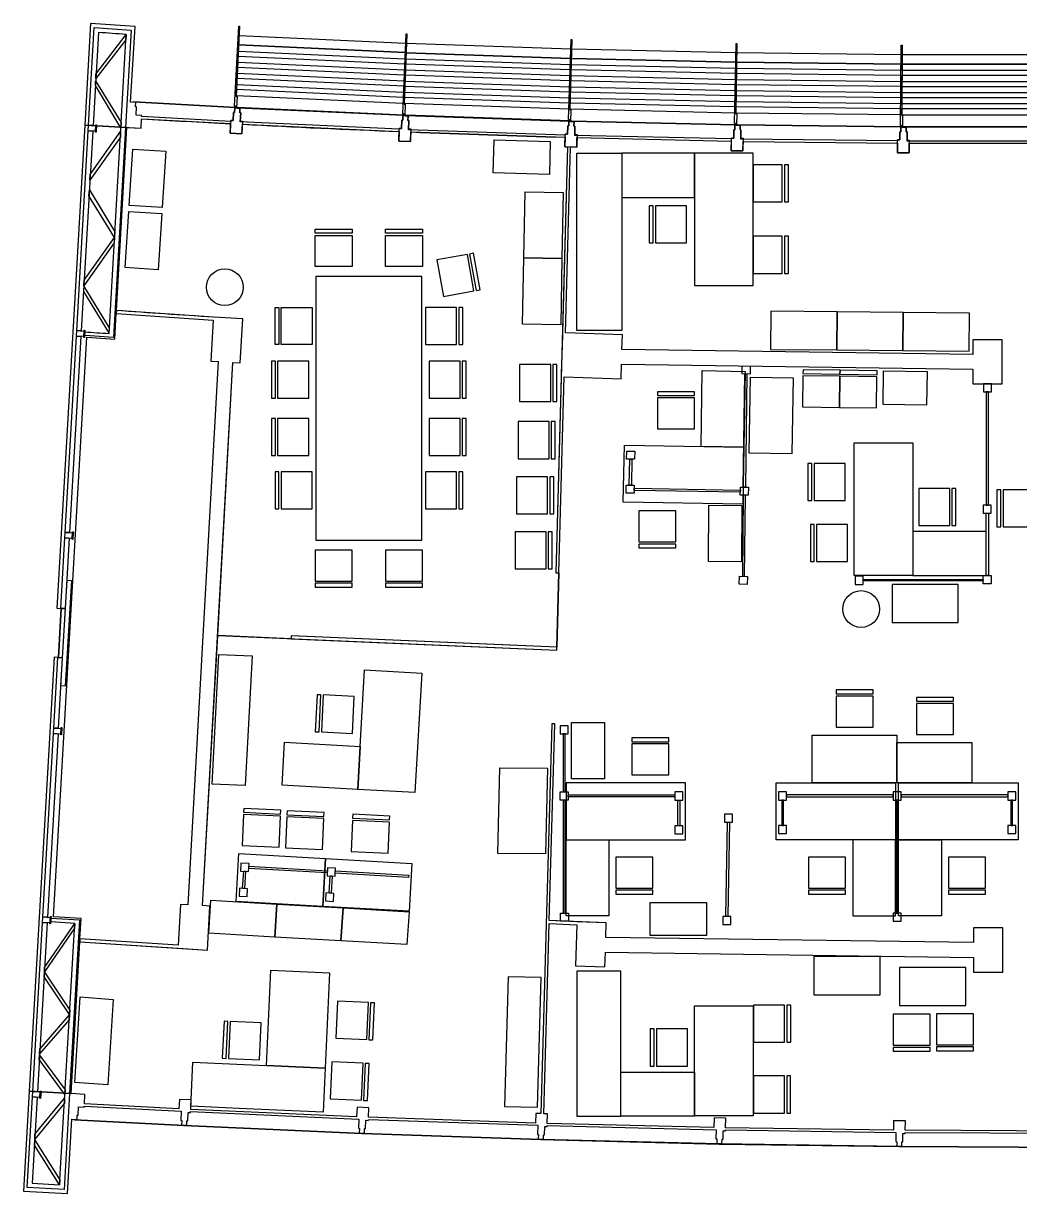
# Model space of a CAD drawing. Header units: centimetres. Extents: x -598 to 2024, y -498 to 1093.
# Drawn here: x -598 to 756, y -498 to 1093 of the extents above; entities that cross this region are included whole.
import ezdxf

# ---------------------------------------------------------------- set-up
doc = ezdxf.new("R2010")
doc.units = ezdxf.units.CM
doc.header["$MEASUREMENT"] = 0
for name, color, linetype in [('Chair', 142, 'Continuous'), ('Furniture', 2, 'Continuous'), ('Meeting rooms', 1, 'Continuous'), ('Offices', 1, 'Continuous'), ('Sanitation', 40, 'Continuous'), ('Walls', 6, 'Continuous')]:
    doc.layers.add(name, color=color, linetype=linetype)

msp = doc.modelspace()

# ---------------------------------------------------------------- linework, layer by layer
at = {"layer": 'Chair'}
for points in [[(433.6, 900.6), (394.1, 900.6), (394.1, 850.2), (433.6, 850.2)], [(441.9, 900.6), (436.6, 900.6), (436.6, 850.2), (441.9, 850.2)], [(258.2, 844.9), (252.8, 844.9), (252.8, 794.6), (258.2, 794.6)], [(303.3, 844.9), (261.1, 844.9), (261.1, 794.6), (303.3, 794.6)], [(-201.3, 813), (-150.9, 813), (-150.9, 807.6), (-201.3, 807.6)], [(-105.8, 813), (-55.4, 813), (-55.4, 807.6), (-105.8, 807.6)], [(-201.3, 804.6), (-150.9, 804.6), (-150.9, 762.5), (-201.3, 762.5)], [(-105.8, 804.6), (-55.4, 804.6), (-55.4, 762.5), (-105.8, 762.5)], [(433.6, 803.4), (394.1, 803.4), (394.1, 753), (433.6, 753)], [(441.9, 803.4), (436.6, 803.4), (436.6, 753), (441.9, 753)], [(13.8, 780.3), (8.5, 779.3), (17.4, 729.8), (22.7, 730.7)], [(5.6, 778.8), (-35.9, 771.3), (-27, 721.7), (14.5, 729.2)], [(-255.9, 706.4), (-250.6, 706.4), (-250.6, 656.1), (-255.9, 656.1)], [(-247.6, 706.4), (-205.4, 706.4), (-205.4, 656.1), (-247.6, 656.1)], [(-9.1, 706.4), (-51.2, 706.4), (-51.2, 656.1), (-9.1, 656.1)], [(-0.7, 706.4), (-6.1, 706.4), (-6.1, 656.1), (-0.7, 656.1)], [(-255.3, 633.7), (-260.7, 633.7), (-260.7, 583.3), (-255.3, 583.3)], [(-210.2, 633.7), (-252.4, 633.7), (-252.4, 583.3), (-210.2, 583.3)], [(-4.3, 633.7), (-46.5, 633.7), (-46.5, 583.3), (-4.3, 583.3)], [(4, 633.7), (-1.4, 633.7), (-1.4, 583.3), (4, 583.3)], [(118.8, 629.2), (76.6, 629.2), (76.6, 578.9), (118.8, 578.9)], [(127.1, 629.2), (121.8, 629.2), (121.8, 578.9), (127.1, 578.9)], [(512.1, 621.3), (461.8, 622), (461.7, 616.7), (512, 616)], [(562.5, 620.6), (512.1, 621.3), (512, 616), (562.4, 615.2)], [(512, 613), (461.6, 613.7), (461, 571.5), (511.4, 570.8)], [(562.3, 612.3), (512, 613), (511.4, 570.8), (561.7, 570.1)], [(314.4, 592), (264.1, 592), (264.1, 586.7), (314.4, 586.7)], [(314.4, 583.7), (264.1, 583.7), (264.1, 541.5), (314.4, 541.5)], [(-255.3, 555.8), (-260.7, 555.8), (-260.7, 505.5), (-255.3, 505.5)], [(-210.2, 555.8), (-252.4, 555.8), (-252.4, 505.5), (-210.2, 505.5)], [(-4.3, 555.8), (-46.5, 555.8), (-46.5, 505.5), (-4.3, 505.5)], [(4, 555.8), (-1.4, 555.8), (-1.4, 505.5), (4, 505.5)], [(116.7, 551.4), (74.5, 551.4), (74.5, 501), (116.7, 501)], [(125, 551.4), (119.6, 551.4), (119.6, 501), (125, 501)], [(473.9, 494.4), (468.5, 494.4), (468.5, 444.1), (473.9, 444.1)], [(519, 494.4), (476.8, 494.4), (476.8, 444.1), (519, 444.1)], [(-250.6, 483.1), (-255.9, 483.1), (-255.9, 432.7), (-250.6, 432.7)], [(-205.4, 483.1), (-247.6, 483.1), (-247.6, 432.7), (-205.4, 432.7)], [(-9.1, 483.1), (-51.2, 483.1), (-51.2, 432.7), (-9.1, 432.7)], [(-0.7, 483.1), (-6.1, 483.1), (-6.1, 432.7), (-0.7, 432.7)], [(114.6, 476.5), (72.4, 476.5), (72.4, 426.2), (114.6, 426.2)], [(122.9, 476.5), (117.6, 476.5), (117.6, 426.2), (122.9, 426.2)], [(661.2, 460.4), (619, 460.4), (619, 410.1), (661.2, 410.1)], [(669.5, 460.4), (664.1, 460.4), (664.1, 410.1), (669.5, 410.1)], [(730.7, 458.7), (725.3, 458.7), (725.3, 408.3), (730.7, 408.3)], [(775.8, 458.7), (733.7, 458.7), (733.7, 408.3), (775.8, 408.3)], [(288.9, 430.1), (238.5, 430.1), (238.5, 387.9), (288.9, 387.9)], [(112.6, 401.7), (70.4, 401.7), (70.4, 351.3), (112.6, 351.3)], [(120.9, 401.7), (115.5, 401.7), (115.5, 351.3), (120.9, 351.3)], [(477.1, 411.7), (471.8, 411.7), (471.8, 361.3), (477.1, 361.3)], [(522.3, 411.7), (480.1, 411.7), (480.1, 361.3), (522.3, 361.3)], [(288.9, 384.9), (238.5, 384.9), (238.5, 379.6), (288.9, 379.6)], [(-150.9, 376.7), (-201.3, 376.7), (-201.3, 334.5), (-150.9, 334.5)], [(-55.4, 376.7), (-105.8, 376.7), (-105.8, 334.5), (-55.4, 334.5)], [(-150.9, 331.5), (-201.3, 331.5), (-201.3, 326.2), (-150.9, 326.2)], [(-55.4, 331.5), (-105.8, 331.5), (-105.8, 326.2), (-55.4, 326.2)], [(-193.5, 179.8), (-198.8, 180), (-201.2, 129.7), (-195.8, 129.5)], [(-148.4, 177.7), (-190.5, 179.6), (-192.8, 129.3), (-150.7, 127.4)], [(557.1, 186.4), (506.8, 186.4), (506.8, 181.1), (557.1, 181.1)], [(557.1, 178.1), (506.8, 178.1), (506.8, 135.9), (557.1, 135.9)], [(666.1, 176.4), (615.8, 176.4), (615.8, 171.1), (666.1, 171.1)], [(666.1, 168.1), (615.8, 168.1), (615.8, 125.9), (666.1, 125.9)], [(279.5, 121.5), (229.2, 121.5), (229.2, 116.1), (279.5, 116.1)], [(279.5, 113.1), (229.2, 113.1), (229.2, 71), (279.5, 71)], [(-248.5, 14.8), (-298.8, 17.1), (-300.7, -25), (-250.4, -27.4)], [(-248.1, 23.1), (-298.4, 25.4), (-298.6, 20.1), (-248.3, 17.7)], [(-189.3, 19.8), (-239.6, 22.1), (-239.9, 16.7), (-189.6, 14.4)], [(-99.9, 15), (-150.2, 17.4), (-150.5, 12), (-100.2, 9.7)], [(-189.7, 11.5), (-240, 13.8), (-241.9, -28.4), (-191.6, -30.7)], [(-100.3, 6.7), (-150.6, 9), (-152.5, -33.1), (-102.3, -35.4)], [(257.5, -40.9), (207.2, -40.9), (207.2, -83.1), (257.5, -83.1)], [(519.5, -40.9), (469.1, -40.9), (469.1, -83.1), (519.5, -83.1)], [(710, -40.9), (659.6, -40.9), (659.6, -83.1), (710, -83.1)], [(257.5, -86), (207.2, -86), (207.2, -91.4), (257.5, -91.4)], [(519.5, -86), (469.1, -86), (469.1, -91.4), (519.5, -91.4)], [(710, -86), (659.6, -86), (659.6, -91.4), (710, -91.4)], [(-129, -238.8), (-171.2, -236.9), (-173.5, -287.2), (-131.3, -289.1)], [(-120.7, -239.2), (-126, -239), (-128.4, -289.3), (-123, -289.5)], [(436.7, -242.4), (394.5, -242.4), (394.5, -292.7), (436.7, -292.7)], [(445, -242.4), (439.7, -242.4), (439.7, -292.7), (445, -292.7)], [(634.8, -254.5), (584.4, -254.5), (584.4, -296.7), (634.8, -296.7)], [(693.6, -253.9), (643.3, -253.9), (643.3, -296.1), (693.6, -296.1)], [(-319.9, -264.3), (-325.2, -264.1), (-327.6, -314.4), (-322.2, -314.6)], [(-274.8, -266.4), (-316.9, -264.5), (-319.2, -314.8), (-277.1, -316.7)], [(259.4, -274.6), (254.1, -274.6), (254.1, -325), (259.4, -325)], [(304.6, -274.6), (262.4, -274.6), (262.4, -325), (304.6, -325)], [(634.8, -299.6), (584.4, -299.6), (584.4, -305), (634.8, -305)], [(693.6, -299), (643.3, -299), (643.3, -304.4), (693.6, -304.4)], [(-136.3, -321.3), (-178.5, -319.4), (-180.8, -369.7), (-138.6, -371.6)], [(-128, -321.7), (-133.4, -321.4), (-135.7, -371.7), (-130.3, -372)], [(436.6, -338.5), (394.4, -338.5), (394.4, -388.9), (436.6, -388.9)], [(444.9, -338.5), (439.6, -338.5), (439.6, -388.9), (444.9, -388.9)]]:
    msp.add_lwpolyline(points, close=True, dxfattribs=at)
at = {"layer": 'Furniture', "color": 8}
for p, q in [((359.1, 6.7), (361.9, 6.7)), ((359.7, -121.5), (356.9, -121.5))]:
    msp.add_line(p, q, dxfattribs=at)
at = {"layer": 'Furniture'}
msp.add_lwpolyline([(-475.6, 665.7), (-513.6, 668.4, -0.00004), (-514.9, 668.5), (-514.5, 673.5, 0.00104), (-481.6, 671.2), (-481.1, 679), (-458.2, 1078, -0.001193), (-496, 1080.7), (-503.3, 954.1), (-509.5, 954.4), (-501.9, 1087.5, 0.001592), (-451.5, 1083.9), (-459.1, 951.5)], format="xyb", close=True, dxfattribs=at)
for points in [[(-300.9, 942.7), (-316.9, 943.6), (-316, 960.8), (-312.9, 960.7), (-312.3, 971.9), (-311, 971.9), (-310.6, 978.1), (-309.7, 978), (-309.6, 980.3), (-310.9, 980.4), (-305.3, 1089.3), (-304, 1089.2), (-308.9, 993.7), (-307.6, 993.6), (-308.4, 978), (-307.3, 977.9), (-307.3, 978.9), (-306.9, 978.9), (-306.9, 977.9), (-303.6, 977.7), (-303.9, 971.5), (-302.6, 971.4), (-303.2, 960.2), (-300.1, 960), (-300.9, 942.7)], [(-71.9, 932.3), (-87.8, 932.9), (-87.2, 950.2), (-84, 950.1), (-83.6, 961.4), (-82.3, 961.3), (-82, 967.5), (-81, 967.5), (-80.9, 969.8), (-82.3, 969.9), (-77.9, 1078.8), (-76.6, 1078.7), (-80.4, 983.2), (-79.1, 983.1), (-79.7, 967.4), (-78.7, 967.4), (-78.6, 968.4), (-78.2, 968.4), (-78.3, 967.4), (-75, 967.3), (-75.2, 961), (-73.9, 961), (-74.3, 949.7), (-71.2, 949.6), (-71.9, 932.3)], [(154.1, 924.6), (138.1, 925.1), (138.6, 942.4), (141.7, 942.3), (142, 953.6), (143.3, 953.5), (143.6, 959.7), (144.5, 959.7), (144.6, 962), (143.2, 962.1), (146.4, 1071), (147.7, 1071), (145, 975.4), (146.3, 975.4), (145.8, 959.7), (146.9, 959.6), (146.9, 960.6), (147.3, 960.6), (147.3, 959.6), (150.6, 959.6), (150.4, 953.3), (151.7, 953.3), (151.4, 942), (154.6, 941.9), (154.1, 924.6)], [(380.1, 919.5), (364.1, 919.8), (364.4, 937.1), (367.5, 937), (367.7, 948.3), (369, 948.3), (369.2, 954.5), (370.1, 954.5), (370.2, 956.8), (368.8, 956.8), (370.7, 1065.8), (372, 1065.8), (370.4, 970.2), (371.7, 970.2), (371.4, 954.5), (372.5, 954.5), (372.5, 955.5), (372.9, 955.5), (372.9, 954.5), (376.2, 954.4), (376.1, 948.2), (377.4, 948.2), (377.2, 936.9), (380.4, 936.8), (380.1, 919.5)], [(606.1, 917), (590.1, 917.1), (590.2, 934.4), (593.4, 934.4), (593.4, 945.7), (594.7, 945.7), (594.8, 951.9), (595.8, 951.9), (595.8, 954.2), (594.4, 954.2), (595.1, 1063.2), (596.4, 1063.2), (595.9, 967.6), (597.2, 967.6), (597.1, 951.9), (598.1, 951.9), (598.1, 952.9), (598.5, 952.9), (598.5, 951.9), (601.8, 951.9), (601.8, 945.6), (603.1, 945.6), (603.1, 934.3), (606.2, 934.3), (606.1, 917)], [(-500, 945), (-499.4, 955), (-498.4, 955), (-499, 945), (-500, 945)], [(-515.8, 736), (-516.3, 728.2), (-481.6, 671.2), (-481.1, 679), (-515.8, 736)], [(-516, 665.8), (-515.4, 675.8), (-514.4, 675.7), (-515, 665.8), (-516, 665.8)], [(-516, 665.8), (-515.4, 675.8), (-514.4, 675.7), (-515, 665.8), (-516, 665.8)], [(323.1, 517.6), (324.8, 620.7), (382.9, 619.7), (381.1, 516.6), (323.1, 517.6)], [(379, 616.3), (379.2, 627.2), (390.1, 627), (389.9, 616.1), (379, 616.3)], [(379.3, 616.3), (379, 616.3)], [(388.6, 508.7), (390.4, 611.8), (448.5, 610.8), (446.7, 507.7), (388.6, 508.7)], [(217.5, 441.8), (218.9, 519.4), (381.1, 516.6), (379.8, 439), (217.5, 441.8)], [(222, 500.2), (222.2, 511.1), (233.1, 511), (232.9, 500.1), (222, 500.2)], [(225.6, 464.9), (226.2, 500.2), (229.1, 500.1), (228.5, 464.9), (225.6, 464.9)], [(221.2, 454.1), (221.4, 465), (232.3, 464.8), (232.1, 453.9), (221.2, 454.1)], [(376.5, 451.5), (376.7, 462.4), (387.6, 462.2), (387.4, 451.4), (376.5, 451.5)], [(232.2, 457.7), (232.2, 460.7), (376.6, 458.3), (376.5, 455.3), (232.2, 457.7), (232.2, 460.7)], [(-531.7, 391.4), (-531.1, 401.4), (-530.1, 401.3), (-530.7, 391.3), (-531.7, 391.4)], [(375.1, 330.2), (375.3, 341.1), (386.2, 340.9), (386, 330), (375.1, 330.2)], [(-547.2, 125.3), (-546.6, 135.2), (-545.6, 135.2), (-546.2, 125.2), (-547.2, 125.3)], [(-191.1, -107.9), (-308.6, -101.1), (-305, -36), (-187.5, -42.6), (-191.1, -107.9)], [(-73.6, -114.6), (-191.1, -107.9), (-187.5, -42.7), (-70, -49.4), (-73.6, -114.6)], [(-302.8, -59.8), (-291.9, -60.3), (-291.3, -49.4), (-302.2, -48.9), (-302.8, -59.8)], [(-300, -83.4), (-298.5, -60), (-295.9, -60.1), (-297.3, -83.6), (-300, -83.4)], [(-291.5, -53.3), (-184.9, -59.4), (-185, -62.4), (-291.7, -56.2), (-291.5, -53.3)], [(-185.2, -66.2), (-174.3, -66.7), (-173.8, -55.8), (-184.7, -55.3), (-185.2, -66.2)], [(-174, -59.7), (-74.1, -65.5), (-74.3, -68.5), (-174.1, -62.7), (-174, -59.7)], [(-182.4, -89.9), (-181, -66.4), (-178.4, -66.5), (-179.8, -90), (-182.4, -89.9)], [(-304.8, -94.1), (-293.9, -94.6), (-293.4, -83.8), (-304.3, -83.2), (-304.8, -94.1)], [(-187.3, -100.5), (-176.4, -101.1), (-175.8, -90.2), (-186.7, -89.6), (-187.3, -100.5)], [(-256.3, -149.6), (-346.1, -144.4), (-343.1, -99.6), (-253.3, -104.7), (-256.3, -149.6)], [(-166.4, -154.7), (-256.3, -149.6), (-253.3, -104.7), (-163.4, -109.9), (-166.4, -154.7)], [(-76.6, -159.9), (-166.4, -154.7), (-163.4, -109.9), (-73.6, -115.1), (-76.6, -159.9)], [(-562, -131.5), (-561.3, -121.6), (-560.4, -121.6), (-561, -131.6), (-562, -131.5)], [(-575.6, -368.9), (-575, -359), (-574, -359), (-574.7, -369), (-575.6, -368.9)]]:
    msp.add_lwpolyline(points, dxfattribs=at)
for points in [[(-499.6, 1017.8), (-499.3, 1023.8), (-458.2, 1078), (-458.6, 1070.8)], [(-78.9, 1053.2), (-305.3, 1063.6), (-304.6, 1076.7), (-78.4, 1066.3)], [(-78.9, 1053.2), (-79.3, 1044.4), (-305.7, 1054.8), (-305.3, 1063.6)], [(145.6, 1045.4), (145.4, 1036.6), (-78, 1044.3), (-77.6, 1053.1)], [(145.6, 1045.4), (-77.6, 1053.1), (-77.1, 1066.2), (146, 1058.5)], [(370.3, 1040.2), (146.9, 1045.3), (147.3, 1058.4), (370.5, 1053.3)], [(594.9, 1037.6), (371.6, 1040.2), (371.8, 1053.3), (595, 1050.7)], [(819.6, 1037.5), (596.2, 1037.5), (596.3, 1050.6), (819.5, 1050.6)], [(-79.5, 1038.1), (-79.9, 1029.3), (-306.5, 1039.8), (-306.1, 1048.5)], [(145.2, 1030.3), (144.9, 1021.5), (-78.6, 1029.2), (-78.2, 1038)], [(370.1, 1031.4), (146.7, 1036.6), (146.9, 1045.3), (370.3, 1040.2)], [(594.9, 1028.8), (371.4, 1031.4), (371.6, 1040.2), (594.9, 1037.6)], [(819.6, 1028.7), (596.2, 1028.7), (596.2, 1037.5), (819.6, 1037.5)], [(-80.1, 1023), (-80.5, 1014.2), (-307.3, 1024.7), (-306.8, 1033.5)], [(144.8, 1015.2), (144.5, 1006.4), (-79.1, 1014.1), (-78.8, 1022.9)], [(370, 1025.1), (369.8, 1016.3), (146.3, 1021.5), (146.5, 1030.3)], [(594.8, 1013.7), (371.2, 1016.3), (371.3, 1025.1), (594.8, 1022.5)], [(819.7, 1013.6), (596.1, 1013.6), (596.2, 1022.4), (819.7, 1022.4)], [(-465.1, 958.1), (-465.5, 951), (-500.1, 1008.5), (-499.8, 1014.8)], [(-81.7, 984), (-308.8, 994.5), (-308.4, 1003.3), (-81.3, 992.8)], [(-80.7, 1007.9), (-81.1, 999.1), (-308.1, 1009.6), (-307.6, 1018.4)], [(144.3, 1000.1), (144.1, 991.3), (-79.7, 999), (-79.4, 1007.8)], [(369.6, 1001.2), (145.8, 1006.4), (146.1, 1015.2), (369.7, 1010)], [(594.7, 998.6), (370.9, 1001.2), (371.1, 1010), (594.7, 1007.4)], [(819.8, 998.5), (596, 998.5), (596.1, 1007.3), (819.8, 1007.3)], [(-309.6, 979), (-309.7, 978), (-448.5, 985.8), (-448.5, 986.8)], [(143.9, 985), (143.7, 976.2), (-80.3, 984), (-80, 992.7)], [(369.3, 986.1), (145.4, 991.3), (145.7, 1000.1), (369.5, 994.9)], [(594.7, 992.3), (594.6, 983.5), (370.7, 986.1), (370.8, 994.9)], [(819.9, 983.4), (595.9, 983.4), (596, 992.2), (819.9, 992.2)], [(-81, 968.5), (-81, 967.5), (-306.9, 977.9), (-306.9, 978.9)], [(369.1, 971), (145, 976.2), (145.2, 985), (369.2, 979.8)], [(594.5, 968.4), (370.4, 971), (370.6, 979.8), (594.6, 977.2)], [(820, 968.3), (595.9, 968.3), (595.9, 977.1), (819.9, 977.1)], [(144.6, 960.7), (144.5, 959.7), (-78.3, 967.4), (-78.2, 968.4)], [(370.1, 955.5), (370.1, 954.5), (147.3, 959.6), (147.3, 960.6)], [(595.8, 952.9), (595.8, 951.9), (372.9, 954.5), (372.9, 955.5)], [(-519.3, 674.8), (-525.5, 675.2), (-510, 946.8), (-503.7, 946.4)], [(-499.9, 946.2), (-510, 946.8), (-509.5, 954.4), (-499.4, 953.8)], [(-507.5, 879.7), (-507.1, 887.3), (-465.8, 945.9), (-466.2, 938.4)], [(821.4, 951.8), (598.5, 951.9), (598.5, 952.9), (821.4, 952.9)], [(117, 887.5), (40.5, 889.6), (41.8, 934.6), (118.2, 932.4)], [(-409.3, 842.7), (-454.2, 845.5), (-449.4, 921.9), (-404.5, 919.1)], [(154.1, 916.3), (215.3, 916.3), (215.3, 675.5), (154.1, 675.5)], [(215.3, 856.3), (314.1, 856.3), (314.1, 916.3), (215.3, 916.3)], [(314.1, 736.3), (394.1, 736.3), (394.1, 916.3), (314.1, 916.3)], [(-473.6, 809.3), (-474, 802.3), (-474.3, 801.9), (-508.8, 858.6), (-508.3, 866.4)], [(134.1, 773.1), (82.2, 774), (83.9, 864), (135.8, 863)], [(-414.6, 758), (-459.5, 760.8), (-454.7, 837.1), (-409.8, 834.3)], [(-515.8, 736), (-515.4, 743.6), (-474.3, 801.9), (-474.1, 801.5), (-474.5, 794.7)], [(132.5, 683.1), (80.5, 684), (82.2, 774), (134.1, 773.1)], [(-200.4, 390.3), (-56.3, 390.3), (-56.3, 748.8), (-200.4, 748.8)], [(417.5, 649.6), (507.5, 648.8), (508, 700.7), (418, 701.5)], [(507.5, 648.8), (597.5, 647.9), (598, 699.8), (508, 700.7)], [(597.5, 647.9), (687.5, 647), (688, 699), (598, 699.8)], [(-515.9, 667), (-525.9, 667.6), (-525.5, 675.2), (-515.4, 674.6)], [(-515.9, 667), (-525.9, 667.6), (-525.5, 675.2), (-515.4, 674.6)], [(-535.1, 400.4), (-541.2, 400.8), (-525.9, 667.6), (-519.8, 667.2)], [(383.5, 462.3), (380.6, 462.4), (382.8, 616.2), (385.6, 616.2)], [(571.3, 620.4), (630.3, 619.6), (629.6, 573.6), (570.6, 574.5)], [(707, 591.8), (717.9, 591.8), (717.9, 602.7), (707, 602.7)], [(710.9, 437.9), (713.7, 437.9), (713.7, 591.8), (710.9, 591.8)], [(610.8, 342.2), (531.5, 342.2), (531.5, 522.5), (610.8, 522.5)], [(379.3, 341), (382.3, 341), (383.4, 451.4), (380.5, 451.5)], [(378.1, 360.8), (333.1, 361.2), (333.8, 437.7), (378.7, 437.3)], [(706.8, 427), (717.7, 427), (717.7, 437.9), (706.8, 437.9)], [(710.9, 427), (713.7, 427), (713.7, 341.9), (710.9, 341.9)], [(-531.6, 392.6), (-541.6, 393.2), (-541.2, 400.8), (-531.1, 400.2)], [(710.9, 401.9), (610.8, 401.9), (610.8, 342.2), (710.9, 342.2)], [(-541.1, 297.1), (-546.5, 297.4), (-547.1, 297.5), (-541.6, 393.2), (-535.6, 392.8)], [(-541, 191.6), (-547, 192), (-538.7, 335.6), (-532.7, 335.2)], [(532.7, 329.7), (543.6, 329.7), (543.6, 341.1), (532.7, 341.1)], [(706.8, 335), (543.6, 335), (543.6, 336.8), (706.8, 336.8)], [(706.8, 341.9), (717.7, 341.9), (717.7, 331), (706.8, 331)], [(582.8, 278.2), (672.8, 278.2), (672.8, 330.1), (582.8, 330.1)], [(-545.2, 230.3), (-550.3, 230.6), (-546.5, 297.4), (-541.1, 297.1)], [(-550.7, 134.3), (-556.7, 134.7), (-551.2, 230.7), (-545.2, 230.3)], [(-296.7, 56.7), (-341.6, 58.5), (-332.1, 234.7), (-287.2, 232.9)], [(-65.8, 46.9), (-143.3, 51.3), (-140, 109.7), (-134.1, 213.8), (-56.6, 209.4)], [(-547.1, 126.4), (-557.2, 127.1), (-556.7, 134.7), (-546.6, 134.1)], [(131.7, 126.7), (142.6, 126.7), (142.6, 137.6), (131.7, 137.6)], [(192, 65.7), (147.1, 65.7), (147.1, 142.2), (192, 142.2)], [(-565.2, -122.5), (-571.5, -122.1), (-557.2, 127.1), (-550.9, 126.7)], [(-143.3, 51.3), (-246.2, 57.2), (-242.9, 115.6), (-140, 109.7)], [(135.7, 47.7), (138.5, 47.7), (138.5, 126.7), (135.7, 126.7)], [(474.3, 125), (589.5, 125), (589.5, 60.1), (474.3, 60.1)], [(589.5, 115), (691, 115), (691, 60.1), (589.5, 60.1)], [(111.7, -36.2), (46.7, -35.9), (49.5, 80.5), (114.5, 80.3)], [(139.6, -17.5), (301.9, -17.5), (301.9, 60.1), (139.6, 60.1)], [(587.4, -17.5), (425.1, -17.5), (425.1, 60.1), (587.4, 60.1)], [(591.6, 60.1), (754.3, 60.1), (754.3, -17.5), (591.6, -17.5)], [(142.6, 36.8), (131.7, 36.8), (131.7, 47.7), (142.6, 47.7)], [(135.7, -117.1), (138.5, -117.1), (138.5, 36.8), (135.7, 36.8)], [(287.6, 40.9), (142.6, 40.9), (142.6, 43.9), (287.6, 43.9)], [(287.6, 36.8), (298.5, 36.8), (298.5, 47.7), (287.6, 47.7)], [(294.2, 1.5), (291.6, 1.5), (291.6, 36.8), (294.2, 36.8)], [(428.6, 36.8), (439.5, 36.8), (439.5, 47.7), (428.6, 47.7)], [(435.3, 36.8), (432.8, 36.8), (432.8, 2.3), (435.3, 2.3)], [(439.5, 40.9), (584.1, 40.9), (584.1, 43.9), (439.5, 43.9)], [(584.1, 36.8), (595, 36.8), (595, 47.7), (584.1, 47.7)], [(590.8, 36.8), (588.3, 36.8), (588.3, -117.3), (590.8, -117.3)], [(595, 40.9), (740, 40.9), (740, 43.9), (595, 43.9)], [(740, 36.8), (750.9, 36.8), (750.9, 47.7), (740, 47.7)], [(746.7, 36.8), (744.2, 36.8), (744.2, 2.3), (746.7, 2.3)], [(355, 6.7), (365.9, 6.7), (365.9, 17.6), (355, 17.6)], [(287.6, -9.4), (298.5, -9.4), (298.5, 1.5), (287.6, 1.5)], [(359.7, -121.5), (356.9, -121.5), (359.1, 6.7), (361.9, 6.7)], [(428.6, -8.6), (439.5, -8.6), (439.5, 2.3), (428.6, 2.3)], [(740, -8.6), (750.9, -8.6), (750.9, 2.3), (740, 2.3)], [(197.7, -120.6), (139.6, -120.6), (139.6, -17.5), (197.7, -17.5)], [(529.3, -120.6), (587.4, -120.6), (587.4, -17.5), (529.3, -17.5)], [(591.6, -17.5), (650.1, -17.5), (650.1, -120.6), (591.6, -120.6)], [(330.4, -147.4), (253.9, -147.4), (253.9, -102.4), (330.4, -102.4)], [(-542.7, -493.1), (-592.7, -490.3), (-585.6, -367.1), (-579.3, -367.5), (-586, -484.3), (-548.7, -486.5), (-548.3, -479.7), (-528.2, -131), (-560.9, -129.1), (-560.5, -124.1), (-521.7, -126.3), (-535.2, -362.4)], [(-561.9, -130.4), (-571.9, -129.7), (-571.5, -122.1), (-561.4, -122.8)], [(143.2, -128), (132.3, -128), (132.3, -117.1), (143.2, -117.1)], [(352.9, -132.4), (363.8, -132.4), (363.8, -121.5), (352.9, -121.5)], [(584.1, -128.2), (595, -128.2), (595, -117.3), (584.1, -117.3)], [(-578.9, -359.9), (-585.1, -359.5), (-571.9, -129.7), (-565.6, -130.1)], [(-569.5, -197.1), (-569.1, -190.8), (-528.2, -131.1), (-528.6, -137.6)], [(476.4, -228.2), (566.4, -228.2), (566.4, -176.2), (476.4, -176.2)], [(592.9, -242.8), (682.9, -242.8), (682.9, -190.8), (592.9, -190.8)], [(-535, -248.8), (-535.4, -255.1), (-569.9, -203.5), (-569.5, -197.3)], [(-187.7, -327.9), (-267.6, -324.2), (-261.6, -194.4), (-181.7, -198.1)], [(55.8, -379.9), (100.7, -380.9), (105.7, -204.5), (60.8, -203.5)], [(154.1, -393.2), (214.1, -393.2), (214.1, -196.1), (154.1, -196.1)], [(-483, -350.6), (-527.9, -347.4), (-520.9, -231.1), (-476, -234.4)], [(314.1, -243.2), (393.8, -243.2), (393.8, -392.8), (314.1, -392.8)], [(-575.9, -308.5), (-575.5, -302), (-535.4, -255.5), (-535.8, -262.1)], [(-541.3, -357.5), (-541.6, -363.8), (-576.4, -316.3), (-576, -310.1)], [(-190.4, -387.9), (-295.3, -383), (-370.2, -379.6), (-369.7, -370.9), (-369.8, -370.9), (-367.5, -319.7), (-187.7, -327.9)], [(314.1, -393.2), (214.1, -393.2), (214.1, -333.2), (314.1, -333.2)], [(-575.5, -367.7), (-585.6, -367.1), (-585.1, -359.5), (-575.1, -360.1)], [(-582.6, -424.6), (-582.2, -417.8), (-541.9, -368.6), (-542.3, -375.4)], [(-379.7, -405.4), (-379.7, -406.4), (-528.5, -398.6), (-528.4, -397.6)], [(-138.1, -416.1), (-138.1, -417.1), (-379.3, -406.4), (-379.3, -405.4)], [(-548.3, -479.7), (-548.7, -486.5), (-583, -432.6), (-582.6, -425.8)], [(105.2, -424.5), (105.2, -425.5), (-137.7, -417.1), (-137.7, -416.1)], [(347.9, -430.5), (347.8, -431.5), (105.6, -425.5), (105.6, -424.5)], [(592.4, -434.1), (592.4, -435.1), (348.2, -431.5), (348.3, -430.5)], [(835.4, -436.3), (592.8, -435.1), (592.8, -434.1), (835.4, -435.3)]]:
    msp.add_lwpolyline(points, close=True, dxfattribs=at)
at = {"layer": 'Meeting rooms'}
msp.add_lwpolyline([(134.8, 672.5), (134.7, 668.5), (133.2, 616.5), (133.1, 612.5), (125.8, 345.8), (129.7, 345.6), (127.3, 244.5), (-52.9, 252.3), (-233.8, 260.2), (-234, 256.2), (-333.9, 260.5), (-313.2, 631.9), (-303.2, 631.3), (-299.8, 691.2), (-339.7, 693.5, -0.00369), (-471.5, 702.6), (-457.2, 951.4), (-454.2, 951.2), (-438.1, 950.4), (-437.4, 963.2, 0.001537), (-316.3, 956.6), (-316.9, 943.6), (-300.9, 942.7), (-300.3, 955.7, 0.0027), (-87.3, 945.9), (-87.8, 932.9), (-71.9, 932.3), (-71.3, 945.3, 0.002658), (138.4, 938.1), (138.1, 925.1), (141.7, 925)], format="xyb", close=True, dxfattribs=at)
at = {"layer": 'Offices'}
msp.add_lwpolyline([(827.6, -413.5), (600.8, -412.4), (600.9, -399.4), (584.9, -399.6), (584.8, -412.2), (356.5, -408.9), (356.8, -395.9), (340.8, -395.5), (340.5, -408.5), (114, -403), (114.4, -390), (109.6, -389.8), (116.7, -131.3), (154.1, -132.9), (152.5, -188.9), (192.5, -190.1), (193.1, -170.1), (693.3, -177.2), (693.3, -197.2), (733.3, -197.2), (733.3, -137.2), (693.3, -137.2), (693.3, -157.2), (193.7, -150.1), (194.2, -130.1), (116.8, -127.3), (124.2, 140.5), (120.1, 140.6), (105.5, -389.7), (98.4, -389.5), (98, -402.5), (-129, -394.7), (-128.5, -381.7), (-144.5, -381), (-145, -394), (-370.5, -384), (-369.7, -370.9), (-386, -370.3), (-386.5, -383.2), (-515, -376.5), (-514.3, -363.5), (-533.2, -362.5), (-521.4, -155.9), (-347.8, -167.4), (-344.4, -107.5), (-354.4, -106.9), (-333.9, 260.5), (127.2, 240.5), (127.3, 244.5), (129.7, 345.6), (137, 612.4), (214.5, 609.6), (215.1, 629.6), (692.6, 622.7), (692.6, 602.7), (732.6, 602.7), (732.6, 662.7), (692.6, 662.7), (692.6, 642.7), (215.6, 649.6), (216.2, 669.6), (138.7, 672.3), (145.6, 924.9), (154.1, 924.6), (154.4, 937.6), (364.3, 932.8), (364.1, 919.8), (380.1, 919.5), (380.3, 932.5), (590.2, 930.1), (590.1, 917.1), (606.1, 917), (606.2, 930), (816.1, 930)], dxfattribs=at)
at = {"layer": 'Sanitation'}
for centre in [(-324.2, 734.1), (540.7, 296.5)]:
    msp.add_circle(centre, 25, dxfattribs=at)
at = {"layer": 'Walls'}
for points in [[(816.1, 933), (603.1, 933), (603.1, 945.6), (601.8, 945.6), (601.8, 951.9), (594.8, 951.9), (594.7, 945.7), (593.4, 945.7), (593.4, 934.4), (590.2, 934.4), (590.2, 933.1), (377.2, 935.6), (377.4, 948.2), (376.1, 948.2), (376.2, 954.4), (369.2, 954.5), (369, 948.3), (367.7, 948.3), (367.5, 937), (364.4, 937.1), (364.3, 935.8), (151.4, 940.7), (151.7, 953.3), (150.4, 953.3), (150.6, 959.6), (143.6, 959.7), (143.3, 953.5), (142, 953.6), (141.7, 942.3), (138.6, 942.4), (138.5, 941.1), (-74.4, 948.4), (-73.9, 961), (-75.2, 961), (-75, 967.3), (-82, 967.5), (-82.3, 961.3), (-83.6, 961.4), (-84, 950.1), (-87.2, 950.2), (-87.2, 948.9), (-303.3, 958.9), (-302.6, 971.4), (-303.9, 971.5), (-303.6, 977.7), (-310.6, 978.1), (-311, 971.9), (-312.3, 971.9), (-312.9, 960.7), (-316, 960.8), (-316.1, 959.5), (-437.3, 966.2), (-437.2, 967.6), (-444.8, 968), (-444.2, 979.3), (-445.5, 979.4), (-445.2, 985.6), (-452.2, 985.9), (-446.2, 1088.7), (-506.6, 1093), (-514.6, 954.4), (-457.2, 951.4), (-438.1, 950.4), (-437.4, 963.2), (-316.3, 956.6), (-316.9, 943.6), (-300.9, 942.7), (-300.3, 955.7), (-87.3, 945.9), (-87.8, 932.9), (-71.9, 932.3), (-71.3, 945.3), (138.4, 938.1), (138.1, 925.1), (141.7, 925), (125.8, 345.8), (129.7, 345.6), (137, 612.4), (214.5, 609.6), (215.1, 629.6), (692.6, 622.7), (692.6, 602.7), (732.6, 602.7), (732.6, 662.7), (692.6, 662.7), (692.6, 642.7), (215.6, 649.6), (216.2, 669.6), (138.7, 672.3), (145.6, 924.9), (154.1, 924.6), (154.4, 937.6), (364.3, 932.8), (364.1, 919.8), (380.1, 919.5), (380.3, 932.5), (590.2, 930.1), (590.1, 917.1), (606.1, 917), (606.2, 930), (816.1, 930)], [(-514.6, 954.4), (-457.2, 951.4)], [(827.6, -413.5), (600.8, -412.4), (600.9, -399.4), (584.9, -399.2), (584.8, -412.2), (356.5, -408.9), (356.8, -395.9), (340.8, -395.5), (340.5, -408.5), (114, -403), (114.4, -390), (109.6, -389.8), (116.7, -131.3), (154.1, -132.9), (152.5, -188.9), (192.5, -190.1), (193.1, -170.1), (693.3, -177.2), (693.3, -197.2), (733.3, -197.2), (733.3, -137.2), (693.3, -137.2), (693.3, -157.2), (193.7, -150.1), (194.2, -130.1), (154.3, -128.9), (116.8, -127.3), (124.2, 140.5), (120.1, 140.6), (105.5, -389.7), (98.4, -389.5), (98, -402.5), (-129, -394.7), (-128.5, -381.7), (-144.5, -381), (-145, -394), (-370.5, -384), (-369.7, -370.9), (-386, -370.3), (-386.5, -383.2), (-515, -376.5), (-514.3, -363.5), (-533.2, -362.5), (-590.1, -359.4), (-597.9, -495), (-538, -498.5), (-532.2, -397.4), (-525.1, -397.8), (-524.8, -391.6), (-523.5, -391.6), (-522.9, -380.4), (-515.2, -380.8), (-515.2, -379.5), (-383.5, -386.4), (-384.1, -399), (-382.8, -399), (-383, -405.2), (-376, -405.6), (-375.7, -399.3), (-374.4, -399.4), (-373.9, -388.1), (-370.7, -388.3), (-370.7, -387), (-142, -397.2), (-142.5, -409.7), (-141.2, -409.8), (-141.4, -416), (-134.4, -416.2), (-134.1, -410), (-132.8, -410.1), (-132.3, -398.8), (-129.2, -399), (-129.1, -397.7), (101.1, -405.6), (100.7, -418.2), (102, -418.2), (101.9, -424.4), (108.9, -424.6), (109.1, -418.4), (110.4, -418.4), (110.8, -407.2), (113.9, -407.3), (113.9, -406), (343.6, -411.6), (343.3, -424.2), (344.6, -424.2), (344.6, -430.4), (351.6, -430.5), (351.7, -424.3), (353, -424.4), (353.3, -413.1), (356.4, -413.2), (356.5, -411.9), (587.9, -415.3), (587.8, -427.8), (589.1, -427.9), (589.1, -434.1), (596.1, -434.1), (596.2, -427.9), (597.5, -427.9), (597.6, -416.7), (600.8, -416.7), (600.8, -415.4), (830.7, -416.5)], [(-533.2, -362.5), (-590.1, -359.4)]]:
    msp.add_lwpolyline(points, dxfattribs=at)
for points in [[(-457.2, 951.4), (-514.6, 954.4), (-552.3, 297.8), (-546.5, 297.4), (-550.3, 230.6), (-556.2, 230.9), (-590.1, -359.4), (-533.2, -362.5), (-521.4, -155.9), (-521.1, -151.9), (-519.5, -124.4), (-557.1, -122.3), (-511.7, 666.2), (-473.7, 663.5), (-471.7, 698.6), (-471.5, 702.6)], [(-299.8, 691.2), (-339.7, 693.5), (-471.5, 702.6), (-471.7, 698.6), (-340, 689.5), (-343.2, 633.6), (-333.2, 633), (-374.4, -105.8), (-384.3, -105.2), (-387.5, -160.8), (-521.1, -151.9), (-521.4, -155.9), (-387.8, -164.7), (-347.8, -167.4), (-344.4, -107.5), (-354.4, -106.9), (-313.2, 631.9), (-303.2, 631.3)], [(-233.9, 260.2), (-234, 256.2), (127.2, 240.5), (127.3, 244.5)]]:
    msp.add_lwpolyline(points, close=True, dxfattribs=at)

doc.saveas('drawing.dxf')
